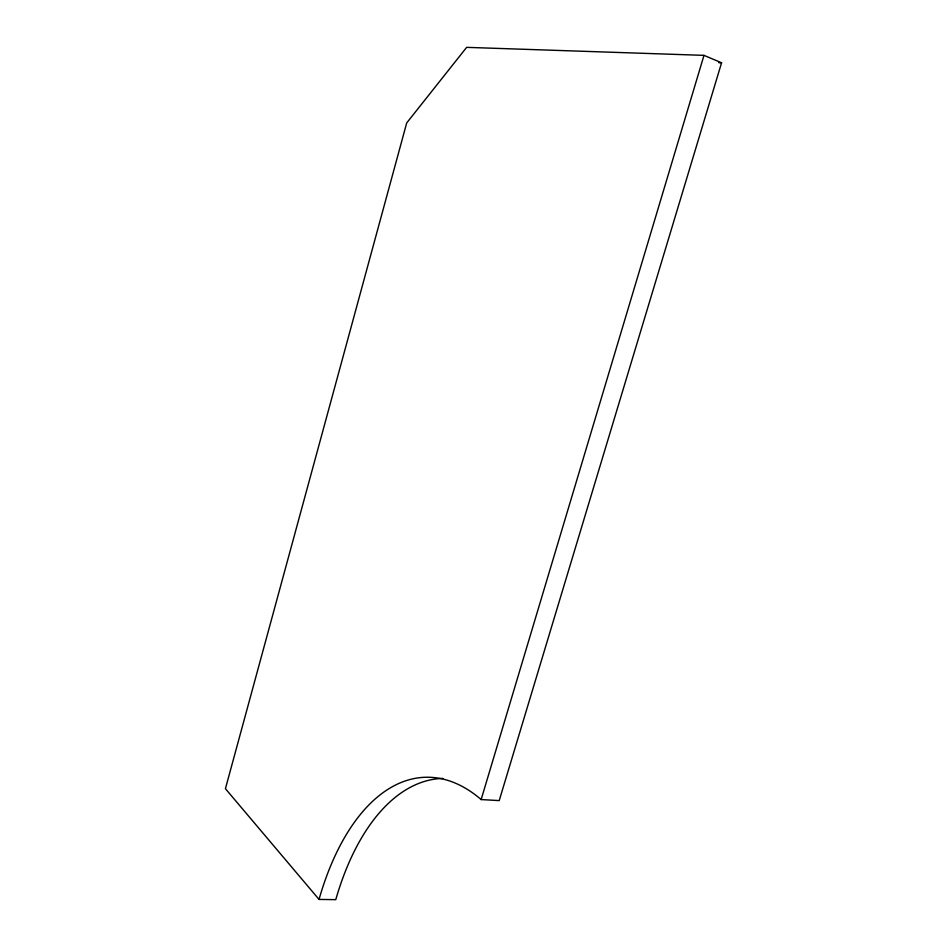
<?xml version="1.0" encoding="UTF-8"?>
<svg xmlns="http://www.w3.org/2000/svg" width="947" height="947" viewBox="0 0 947 947"><rect width="100%" height="100%" fill="white"/><g stroke="black" fill="none" stroke-linecap="round" stroke-linejoin="round"><path stroke-width="1.42" d="M481.147 799.564L703.988 55.364L721.578 62.774L499.211 800.606L481.147 799.564A250.304 129.112 88.3 0 0 319.032 899.425L225.422 788.697L406.713 122.921L466.646 47.35L703.988 55.364M319.032 899.425L335.771 899.65A248.351 130.331 88 0 1 442.888 778.41M718.619 62.656L721.578 62.774"/></g></svg>
